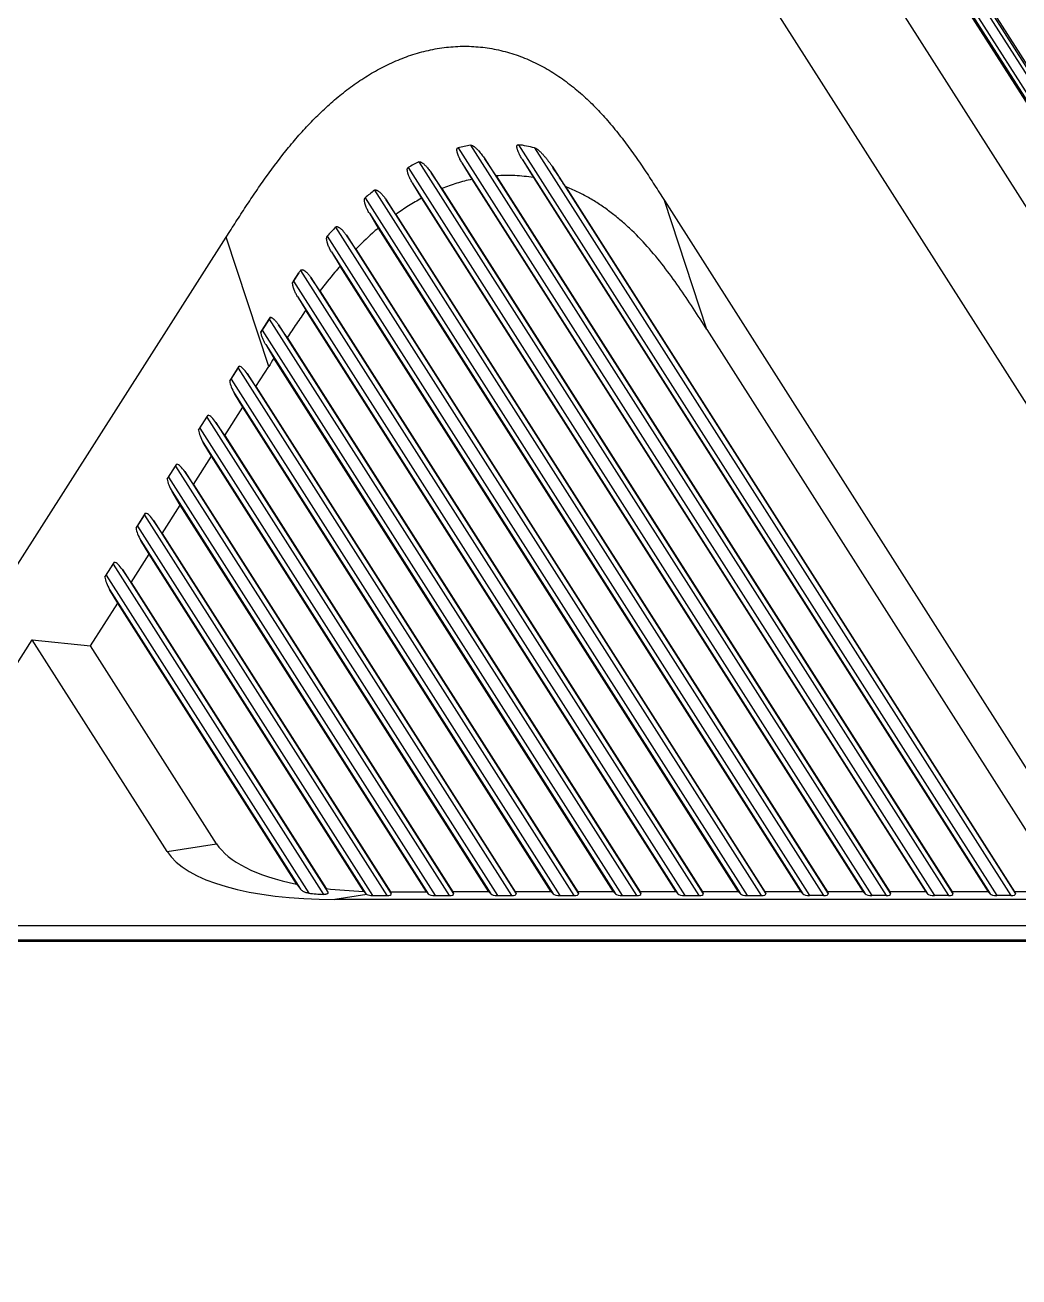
# Model space of a CAD drawing. Header units: millimetres. Extents: x 562 to 17351, y 2396 to 6995.
# Drawn here: x 2833 to 2936.8, y 3626.3 to 3757 of the extents above; entities that cross this region are included whole.
import ezdxf

# ---------------------------------------------------------------- set-up
doc = ezdxf.new("R2010")
doc.units = ezdxf.units.MM

msp = doc.modelspace()

# ---------------------------------------------------------------- linework, layer by layer
at = {"color": 7, "linetype": 'Continuous'}
for p, q in [((2872.176, 3840.62), (3064.125, 3539.32)), ((3065.82, 3551.698), (2881.756, 3840.62)), ((3047.948, 3544.24), (2859.807, 3839.562)), ((2879.228, 3840.493), (3065.785, 3547.658)), ((3064.804, 3552.944), (2882.371, 3839.307)), ((3064.132, 3550.6), (2880.478, 3838.879)), ((3064.468, 3550.814), (2880.814, 3839.093)), ((3064.468, 3552.73), (2882.035, 3839.093)), ((2878.197, 3744.215), (2927.959, 3666.104)), ((2879.501, 3744.475), (2929.43, 3666.104)), ((2884.517, 3744.532), (2934.481, 3666.104)), ((2886.195, 3744.205), (2935.951, 3666.104)), ((2874.092, 3742.73), (2922.908, 3666.104)), ((2878.603, 3742.651), (2927.253, 3666.286)), ((2878.603, 3742.651), (2879.65, 3740.919)), ((2880.99, 3743.065), (2929.904, 3666.286)), ((2882.183, 3741.282), (2880.99, 3743.065)), ((2884.896, 3743.01), (2933.774, 3666.286)), ((2884.896, 3743.01), (2886.062, 3741.091)), ((2872.989, 3742.154), (2921.438, 3666.104)), ((2875.422, 3741.57), (2923.383, 3666.286)), ((2876.515, 3739.942), (2875.422, 3741.57)), ((2882.183, 3741.282), (2929.822, 3666.504)), ((2888.01, 3742.283), (2936.425, 3666.286)), ((2873.41, 3740.566), (2920.731, 3666.286)), ((2873.41, 3740.566), (2874.39, 3738.939)), ((2876.515, 3739.942), (2923.3, 3666.504)), ((2879.65, 3740.919), (2927.058, 3666.504)), ((2886.062, 3741.091), (2933.579, 3666.504)), ((2889.422, 3740.156), (2936.343, 3666.504)), ((2868.493, 3738.975), (2914.917, 3666.104)), ((2869.455, 3739.773), (2916.387, 3666.104)), ((2870.676, 3738.782), (2916.861, 3666.286)), ((2871.704, 3737.258), (2870.676, 3738.782)), ((2874.39, 3738.939), (2920.536, 3666.504)), ((2899.752, 3738.707), (3025.456, 3541.392)), ((2904.199, 3725.214), (2899.752, 3738.707)), ((2868.925, 3737.37), (2914.21, 3666.286)), ((2868.925, 3737.37), (2869.857, 3735.818)), ((2871.704, 3737.258), (2916.779, 3666.504)), ((2832.201, 3700.704), (2853.966, 3734.868)), ((2858.412, 3721.375), (2853.966, 3734.868)), ((2864.529, 3734.961), (2908.396, 3666.104)), ((2865.383, 3735.928), (2909.866, 3666.104)), ((2866.522, 3735.067), (2910.34, 3666.286)), ((2867.5, 3733.62), (2866.522, 3735.067)), ((2869.857, 3735.818), (2914.015, 3666.504)), ((2867.5, 3733.62), (2910.258, 3666.504)), ((2864.969, 3733.343), (2907.689, 3666.286)), ((2864.969, 3733.343), (2865.865, 3731.848)), ((2861.554, 3731.151), (2860.911, 3730.145)), ((2860.994, 3730.272), (2861.554, 3731.151)), ((2861.74, 3731.409), (2903.344, 3666.104)), ((2907.494, 3666.504), (2865.865, 3731.848)), ((2860.994, 3730.272), (2901.874, 3666.104)), ((2862.818, 3730.644), (2903.819, 3666.286)), ((2863.759, 3729.256), (2862.818, 3730.644)), ((2861.411, 3728.692), (2901.167, 3666.286)), ((2861.411, 3728.692), (2862.281, 3727.237)), ((2863.759, 3729.256), (2903.737, 3666.504)), ((2900.972, 3666.504), (2862.281, 3727.237)), ((2858.596, 3726.516), (2857.6, 3724.952)), ((2857.734, 3725.154), (2858.469, 3726.308)), ((2858.469, 3726.308), (2896.823, 3666.104)), ((2859.427, 3725.732), (2897.297, 3666.286)), ((2860.345, 3724.379), (2859.427, 3725.732)), ((2857.734, 3725.154), (2895.353, 3666.104)), ((2860.345, 3724.379), (2897.215, 3666.504)), ((2904.199, 3725.214), (2941.601, 3666.504)), ((2858.096, 3723.659), (2894.646, 3666.286)), ((2858.096, 3723.659), (2858.954, 3722.224)), ((2894.451, 3666.504), (2858.954, 3722.224)), ((2854.339, 3719.834), (2855.337, 3721.4)), ((2854.473, 3720.036), (2855.208, 3721.19)), ((2855.208, 3721.19), (2890.302, 3666.104)), ((2857.075, 3719.275), (2856.161, 3720.622)), ((2856.161, 3720.622), (2890.776, 3666.286)), ((2857.075, 3719.275), (2858.412, 3721.375)), ((2854.473, 3720.036), (2888.832, 3666.104)), ((2857.075, 3719.275), (2890.694, 3666.504)), ((2854.835, 3718.541), (2888.125, 3666.286)), ((2855.693, 3717.106), (2854.835, 3718.541)), ((2853.814, 3714.157), (2855.693, 3717.106)), ((2887.93, 3666.504), (2855.693, 3717.106)), ((2851.078, 3714.716), (2852.076, 3716.282)), ((2851.212, 3714.918), (2851.948, 3716.072)), ((2851.948, 3716.072), (2883.781, 3666.104)), ((2853.814, 3714.157), (2852.9, 3715.504)), ((2852.9, 3715.504), (2884.255, 3666.286)), ((2851.212, 3714.918), (2882.31, 3666.104)), ((2853.814, 3714.157), (2884.173, 3666.504)), ((2851.574, 3713.423), (2881.604, 3666.286)), ((2852.432, 3711.988), (2851.574, 3713.423)), ((2847.818, 3709.598), (2848.816, 3711.164)), ((2850.554, 3709.039), (2852.432, 3711.988)), ((2881.409, 3666.504), (2852.432, 3711.988)), ((2847.952, 3709.8), (2848.687, 3710.954)), ((2848.687, 3710.954), (2877.259, 3666.104)), ((2850.554, 3709.039), (2849.639, 3710.386)), ((2849.639, 3710.386), (2877.734, 3666.286)), ((2847.952, 3709.8), (2875.789, 3666.104)), ((2850.554, 3709.039), (2877.651, 3666.504)), ((2848.314, 3708.305), (2875.082, 3666.286)), ((2849.172, 3706.87), (2848.314, 3708.305)), ((2844.557, 3704.48), (2845.555, 3706.046)), ((2847.293, 3703.921), (2849.172, 3706.87)), ((2874.887, 3666.504), (2849.172, 3706.87)), ((2844.691, 3704.682), (2845.426, 3705.835)), ((2844.691, 3704.682), (2869.268, 3666.104)), ((2845.426, 3705.835), (2870.738, 3666.104)), ((2847.293, 3703.921), (2846.379, 3705.268)), ((2846.379, 3705.268), (2871.212, 3666.286)), ((2847.293, 3703.921), (2871.13, 3666.504)), ((2845.053, 3703.187), (2868.559, 3666.289)), ((2845.911, 3701.751), (2845.053, 3703.187)), ((2841.296, 3699.361), (2842.294, 3700.928)), ((2841.431, 3699.563), (2842.166, 3700.717)), ((2842.166, 3700.717), (2864.14, 3666.224)), ((2844.032, 3698.803), (2845.911, 3701.751)), ((2868.342, 3666.542), (2845.911, 3701.751)), ((2841.431, 3699.563), (2862.589, 3666.351)), ((2844.032, 3698.803), (2843.118, 3700.149)), ((2843.118, 3700.149), (2864.58, 3666.461)), ((2841.792, 3698.068), (2861.724, 3666.782)), ((2842.65, 3696.633), (2841.792, 3698.068)), ((2844.032, 3698.803), (2864.399, 3666.834)), ((2839.807, 3692.171), (2842.65, 3696.633)), ((2861.331, 3667.311), (2842.65, 3696.633)), ((2814.678, 3662.963), (2833.701, 3692.822)), ((2833.701, 3692.822), (2839.807, 3692.171)), ((2847.785, 3670.715), (2833.701, 3692.822)), ((2852.966, 3671.515), (2839.807, 3692.171)), ((2847.785, 3670.715), (2852.966, 3671.515)), ((2868.658, 3666.219), (2865.322, 3665.704)), ((2944.185, 3665.704), (2865.322, 3665.704)), ((2869.268, 3666.104), (2870.738, 3666.104)), ((2871.13, 3666.504), (2874.887, 3666.504)), ((2871.212, 3666.286), (2871.13, 3666.504)), ((2874.887, 3666.504), (2875.082, 3666.286)), ((2875.789, 3666.104), (2877.259, 3666.104)), ((2881.409, 3666.504), (2877.651, 3666.504)), ((2877.651, 3666.504), (2877.734, 3666.286)), ((2881.409, 3666.504), (2881.604, 3666.286)), ((2882.31, 3666.104), (2883.781, 3666.104)), ((2887.93, 3666.504), (2884.173, 3666.504)), ((2884.173, 3666.504), (2884.255, 3666.286)), ((2887.93, 3666.504), (2888.125, 3666.286)), ((2888.832, 3666.104), (2890.302, 3666.104)), ((2894.451, 3666.504), (2890.694, 3666.504)), ((2890.694, 3666.504), (2890.776, 3666.286)), ((2894.451, 3666.504), (2894.646, 3666.286)), ((2895.353, 3666.104), (2896.823, 3666.104)), ((2900.972, 3666.504), (2897.215, 3666.504)), ((2897.215, 3666.504), (2897.297, 3666.286)), ((2900.972, 3666.504), (2901.167, 3666.286)), ((2901.874, 3666.104), (2903.344, 3666.104)), ((2907.494, 3666.504), (2903.737, 3666.504)), ((2903.737, 3666.504), (2903.819, 3666.286)), ((2907.494, 3666.504), (2907.689, 3666.286)), ((2908.396, 3666.104), (2909.866, 3666.104)), ((2914.015, 3666.504), (2910.258, 3666.504)), ((2910.258, 3666.504), (2910.34, 3666.286)), ((2914.015, 3666.504), (2914.21, 3666.286)), ((2916.387, 3666.104), (2914.917, 3666.104)), ((2920.536, 3666.504), (2916.779, 3666.504)), ((2916.779, 3666.504), (2916.861, 3666.286)), ((2920.536, 3666.504), (2920.731, 3666.286)), ((2922.908, 3666.104), (2921.438, 3666.104)), ((2927.058, 3666.504), (2923.3, 3666.504)), ((2923.3, 3666.504), (2923.383, 3666.286)), ((2927.058, 3666.504), (2927.253, 3666.286)), ((2929.43, 3666.104), (2927.959, 3666.104)), ((2933.579, 3666.504), (2929.822, 3666.504)), ((2929.822, 3666.504), (2929.904, 3666.286)), ((2933.579, 3666.504), (2933.774, 3666.286)), ((2935.951, 3666.104), (2934.481, 3666.104)), ((2941.601, 3666.504), (2936.343, 3666.504)), ((2936.343, 3666.504), (2936.425, 3666.286)), ((2814.678, 3662.963), (2945.932, 3662.963)), ((2817.779, 3661.485), (2945.587, 3661.485)), ((2820.173, 3661.351), (2944.883, 3661.351))]:
    msp.add_line(p, q, dxfattribs=at)
for centre, radius, start, end in [((2882.344, 3726.849), 17.854, 99.15978, 103.42881), ((2882.196, 3728.144), 16.551, 76.01872, 81.94077), ((2884.031, 3722.345), 22.679, 115.99308, 119.13764), ((2888.487, 3715.833), 30.583, 128.48577, 130.82713), ((2897.933, 3706.32), 44.002, 137.71021, 139.39028), ((2918.981, 3689.885), 70.717, 144.04162, 144.29953)]:
    msp.add_arc(centre, radius, start, end, dxfattribs=at)
for centre, major_axis, ratio, start_param, end_param in [((2860.968, 3730.313), (0.295, 0.466), 0.0791827, -1.8886337, -1.6079871), ((2858.443, 3726.349), (0.295, 0.466), 0.0791827, -1.6079871, -1.1556471), ((2857.708, 3725.195), (0.295, 0.466), 0.0791827, -2.0669782, -1.6079871), ((2855.182, 3721.231), (0.295, 0.466), 0.0791827, -1.6079871, -1.148945), ((2855.936, 3720.047), (-0.753, 1.34), 0.3210859, -1.3133266, -0.2888388), ((2854.447, 3720.077), (0.295, 0.466), 0.0791827, -2.0670292, -1.6079871), ((2855.201, 3718.893), (-0.753, 1.34), 0.3210859, 0.6292453, 1.6537331), ((2851.922, 3716.112), (0.295, 0.466), 0.0791827, -1.6079871, -1.148945), ((2852.676, 3714.929), (-0.753, 1.34), 0.3210859, -1.3133266, -0.2888388), ((2851.187, 3714.959), (0.295, 0.466), 0.0791827, -2.0670292, -1.6079871), ((2851.941, 3713.775), (-0.753, 1.34), 0.3210859, 0.6292453, 1.6537331), ((2848.661, 3710.994), (0.295, 0.466), 0.0791827, -1.6079871, -1.148945), ((2849.415, 3709.811), (-0.753, 1.34), 0.3210859, -1.3133266, -0.2888388), ((2847.926, 3709.84), (0.295, 0.466), 0.0791827, -2.0670292, -1.6079871), ((2848.68, 3708.657), (-0.753, 1.34), 0.3210859, 0.6292453, 1.6537331), ((2845.4, 3705.876), (0.295, 0.466), 0.0791827, -1.6079871, -1.148945), ((2846.154, 3704.693), (-0.753, 1.34), 0.3210859, -1.3133266, -0.2888388), ((2844.665, 3704.722), (0.295, 0.466), 0.0791827, -2.0670292, -1.6079871), ((2845.419, 3703.539), (-0.753, 1.34), 0.3210859, 0.6292453, 1.6537331), ((2842.14, 3700.758), (0.295, 0.466), 0.0791827, -1.6079871, -1.148945), ((2842.894, 3699.574), (-0.753, 1.34), 0.3210859, -1.3133266, -0.2888388), ((2841.405, 3699.604), (0.295, 0.466), 0.0791827, -2.0670292, -1.6079871), ((2842.159, 3698.42), (-0.753, 1.34), 0.3210859, 0.6292453, 1.6537331), ((2874.944, 3676.474), (27.729, 4.281), 0.3564077, -2.9862296, -1.9795804), ((2880.125, 3677.274), (27.729, 4.281), 0.3564077, -2.9862296, -2.3691318), ((2858.04, 3673.864), (-5.747, 9.225), 0.08354, -3.9756283, -3.8907316), ((2880.125, 3677.274), (27.729, 4.281), 0.3564077, -2.2277731, -2.0639725), ((2858.981, 3674.01), (-6.071, 9.173), 0.08773, -2.5928939, -2.5249821), ((2877.535, 3676.874), (27.729, 4.281), 0.3564077, -2.19401, -2.1290569), ((2863.768, 3674.749), (-5.747, 9.225), 0.08354, -3.6704689, -3.6067114), ((2869.14, 3666.304), (0.606, -0.047), 0.3207437, -2.4665605, -1.3343089), ((2870.611, 3666.304), (0.606, -0.047), 0.3207437, -1.3343089, 0.1492209), ((2875.662, 3666.304), (0.606, -0.047), 0.3207437, -2.8178388, -1.3343089), ((2877.132, 3666.304), (0.606, -0.047), 0.3207437, -1.3343089, 0.1492209), ((2882.183, 3666.304), (0.606, -0.047), 0.3207437, -2.8178388, -1.3343089), ((2883.653, 3666.304), (0.606, -0.047), 0.3207437, -1.3343089, 0.1492209), ((2888.704, 3666.304), (0.606, -0.047), 0.3207437, -2.8178388, -1.3343089), ((2890.174, 3666.304), (0.606, -0.047), 0.3207437, -1.3343089, 0.1492209), ((2895.226, 3666.304), (0.606, -0.047), 0.3207437, -2.8178388, -1.3343089), ((2896.696, 3666.304), (0.606, -0.047), 0.3207437, -1.3343089, 0.1492209), ((2901.747, 3666.304), (0.606, -0.047), 0.3207437, -2.8178388, -1.3343089), ((2903.217, 3666.304), (0.606, -0.047), 0.3207437, -1.3343089, 0.1492209), ((2908.268, 3666.304), (0.606, -0.047), 0.3207437, -2.8178388, -1.3343089), ((2909.738, 3666.304), (0.606, -0.047), 0.3207437, -1.3343089, 0.1492209), ((2914.789, 3666.304), (0.606, -0.047), 0.3207437, -2.8178388, -1.3343089), ((2916.26, 3666.304), (0.606, -0.047), 0.3207437, -1.3343089, 0.1492209), ((2921.311, 3666.304), (0.606, -0.047), 0.3207437, -2.8178388, -1.3343089), ((2922.781, 3666.304), (0.606, -0.047), 0.3207437, -1.3343089, 0.1492209), ((2927.832, 3666.304), (0.606, -0.047), 0.3207437, -2.8178388, -1.3343089), ((2929.302, 3666.304), (0.606, -0.047), 0.3207437, -1.3343089, 0.1492209), ((2934.353, 3666.304), (0.606, -0.047), 0.3207437, -2.8178388, -1.3343089), ((2935.823, 3666.304), (0.606, -0.047), 0.3207437, -1.3343089, 0.1492209)]:
    msp.add_ellipse(centre, major_axis=major_axis, ratio=ratio, start_param=start_param, end_param=end_param, dxfattribs=at)
for points, knots in [([(2853.966, 3734.868), (2854.307, 3735.404), (2854.99, 3736.475), (2856.026, 3738.075), (2857.084, 3739.66), (2858.538, 3741.744), (2860.074, 3743.771), (2861.722, 3745.706), (2863.02, 3747.102), (2864.387, 3748.432), (2865.826, 3749.682), (2867.342, 3750.839), (2868.936, 3751.887), (2870.607, 3752.807), (2872.061, 3753.451), (2873.257, 3753.883), (2874.168, 3754.163), (2875.092, 3754.397), (2876.028, 3754.581), (2876.972, 3754.715), (2877.922, 3754.796), (2878.875, 3754.823), (2879.828, 3754.796), (2880.778, 3754.713), (2881.722, 3754.576), (2882.656, 3754.384), (2883.577, 3754.139), (2884.483, 3753.843), (2885.372, 3753.497), (2886.241, 3753.105), (2887.088, 3752.668), (2887.913, 3752.191), (2888.982, 3751.503), (2890.258, 3750.554), (2891.693, 3749.297), (2892.813, 3748.17), (2893.667, 3747.229), (2894.495, 3746.265), (2895.485, 3745.022), (2896.61, 3743.483), (2897.686, 3741.91), (2898.728, 3740.314), (2899.411, 3739.243), (2899.752, 3738.707)], [0, 0, 0, 0, 0.0312489, 0.0624981, 0.0937478, 0.124998, 0.1874918, 0.2187427, 0.2499935, 0.281244, 0.3124939, 0.3437428, 0.3749907, 0.4062373, 0.4374825, 0.453109, 0.4687355, 0.4843618, 0.4999881, 0.5156145, 0.5312407, 0.5468669, 0.5624931, 0.5781193, 0.5937455, 0.6093717, 0.6249979, 0.6406242, 0.6562505, 0.671877, 0.6875033, 0.7031299, 0.7187564, 0.7500026, 0.7812505, 0.8124999, 0.8281262, 0.8437528, 0.8750028, 0.9062525, 0.937502, 0.9687512, 1, 1, 1, 1]), ([(2878.603, 3742.651), (2878.566, 3742.712), (2878.493, 3742.837), (2878.408, 3742.995), (2878.344, 3743.124), (2878.298, 3743.222), (2878.254, 3743.32), (2878.213, 3743.42), (2878.175, 3743.521), (2878.14, 3743.623), (2878.111, 3743.727), (2878.091, 3743.815), (2878.08, 3743.886), (2878.075, 3743.939), (2878.073, 3743.993), (2878.076, 3744.048), (2878.085, 3744.092), (2878.097, 3744.126), (2878.109, 3744.151), (2878.126, 3744.173), (2878.146, 3744.192), (2878.17, 3744.207), (2878.188, 3744.213), (2878.197, 3744.215)], [0, 0, 0, 0, 0.1248799, 0.2496718, 0.3120388, 0.374385, 0.4367109, 0.4990171, 0.5613044, 0.6235749, 0.6858326, 0.7480869, 0.7792274, 0.8103821, 0.8415642, 0.8727988, 0.9041335, 0.9198878, 0.9357209, 0.9516545, 0.9676875, 0.9838205, 1, 1, 1, 1]), ([(2879.501, 3744.475), (2879.524, 3744.479), (2879.558, 3744.478), (2879.601, 3744.469), (2879.644, 3744.456), (2879.695, 3744.435), (2879.754, 3744.404), (2879.811, 3744.37), (2879.884, 3744.32), (2879.971, 3744.253), (2880.071, 3744.168), (2880.167, 3744.078), (2880.26, 3743.985), (2880.379, 3743.858), (2880.523, 3743.694), (2880.687, 3743.49), (2880.843, 3743.281), (2880.942, 3743.138), (2880.99, 3743.065)], [0, 0, 0, 0, 0.0318931, 0.0478268, 0.063722, 0.0953949, 0.1269682, 0.1584653, 0.1899032, 0.2526373, 0.3152442, 0.3777557, 0.4401918, 0.5025657, 0.6271526, 0.7515735, 0.8758517, 1, 1, 1, 1]), ([(2884.896, 3743.01), (2884.858, 3743.073), (2884.783, 3743.199), (2884.694, 3743.36), (2884.627, 3743.491), (2884.579, 3743.589), (2884.533, 3743.689), (2884.489, 3743.79), (2884.448, 3743.892), (2884.412, 3743.995), (2884.385, 3744.082), (2884.368, 3744.152), (2884.356, 3744.206), (2884.348, 3744.26), (2884.343, 3744.314), (2884.343, 3744.368), (2884.348, 3744.413), (2884.359, 3744.448), (2884.37, 3744.473), (2884.386, 3744.495), (2884.407, 3744.514), (2884.432, 3744.527), (2884.46, 3744.533), (2884.488, 3744.535), (2884.507, 3744.533), (2884.517, 3744.532)], [0, 0, 0, 0, 0.1255326, 0.2508892, 0.3134976, 0.376053, 0.4385502, 0.5009823, 0.5633401, 0.6256106, 0.687775, 0.718814, 0.7498171, 0.7807799, 0.8116983, 0.8425716, 0.8734129, 0.8888687, 0.9043679, 0.9199609, 0.9357011, 0.9516186, 0.9676813, 0.9838327, 1, 1, 1, 1]), ([(2886.195, 3744.205), (2886.209, 3744.202), (2886.236, 3744.193), (2886.288, 3744.172), (2886.35, 3744.139), (2886.422, 3744.094), (2886.491, 3744.045), (2886.557, 3743.994), (2886.644, 3743.922), (2886.748, 3743.829), (2886.868, 3743.713), (2886.985, 3743.593), (2887.098, 3743.47), (2887.245, 3743.303), (2887.423, 3743.089), (2887.627, 3742.827), (2887.823, 3742.558), (2887.949, 3742.375), (2888.01, 3742.283)], [0, 0, 0, 0, 0.0158625, 0.0317114, 0.0633445, 0.0949144, 0.1264287, 0.1578966, 0.1893252, 0.2520822, 0.3147376, 0.3773104, 0.4398133, 0.502255, 0.626972, 0.751497, 0.8758403, 1, 1, 1, 1]), ([(2874.092, 3742.73), (2874.101, 3742.734), (2874.12, 3742.741), (2874.149, 3742.746), (2874.178, 3742.746), (2874.217, 3742.742), (2874.264, 3742.731), (2874.319, 3742.71), (2874.37, 3742.684), (2874.42, 3742.655), (2874.469, 3742.624), (2874.531, 3742.58), (2874.607, 3742.521), (2874.693, 3742.446), (2874.776, 3742.367), (2874.856, 3742.285), (2874.934, 3742.201), (2875.034, 3742.087), (2875.155, 3741.94), (2875.292, 3741.758), (2875.379, 3741.633), (2875.422, 3741.57)], [0, 0, 0, 0, 0.0161194, 0.0322017, 0.0482189, 0.0641742, 0.0958953, 0.1274715, 0.1589446, 0.1903436, 0.2216876, 0.2529894, 0.315492, 0.3779071, 0.4402585, 0.5025615, 0.5648262, 0.6270597, 0.7514445, 0.8757525, 1, 1, 1, 1]), ([(2873.41, 3740.566), (2873.373, 3740.628), (2873.301, 3740.752), (2873.201, 3740.942), (2873.124, 3741.104), (2873.067, 3741.235), (2873.027, 3741.335), (2872.99, 3741.436), (2872.957, 3741.539), (2872.929, 3741.643), (2872.91, 3741.731), (2872.899, 3741.802), (2872.894, 3741.856), (2872.891, 3741.91), (2872.893, 3741.964), (2872.901, 3742.019), (2872.914, 3742.063), (2872.93, 3742.096), (2872.946, 3742.119), (2872.965, 3742.139), (2872.981, 3742.15), (2872.989, 3742.154)], [0, 0, 0, 0, 0.1243988, 0.2487961, 0.3732098, 0.4354354, 0.497677, 0.559941, 0.6222372, 0.6845803, 0.7469951, 0.7782491, 0.8095439, 0.840895, 0.8723271, 0.9038791, 0.9356126, 0.9516018, 0.9676705, 0.9838155, 1, 1, 1, 1]), ([(2886.062, 3741.091), (2885.742, 3741.145), (2885.099, 3741.234), (2884.128, 3741.31), (2883.155, 3741.329), (2882.506, 3741.304), (2882.183, 3741.282)], [0, 0, 0, 0, 0.2499997, 0.4999993, 0.7499994, 1, 1, 1, 1]), ([(2889.422, 3740.156), (2889.304, 3740.333), (2888.834, 3741.042), (2888.363, 3741.752), (2888.01, 3742.283)], [0, 0, 0, 0, 0.2501115, 1, 1, 1, 1]), ([(2879.65, 3740.919), (2879.115, 3740.803), (2878.054, 3740.52), (2877.023, 3740.148), (2876.515, 3739.942)], [0, 0, 0, 0, 0.499991, 1, 1, 1, 1]), ([(2904.199, 3725.214), (2903.72, 3725.965), (2902.762, 3727.468), (2901.276, 3729.691), (2899.699, 3731.852), (2897.996, 3733.915), (2896.445, 3735.518), (2895.114, 3736.705), (2894.069, 3737.54), (2892.977, 3738.312), (2891.838, 3739.014), (2890.654, 3739.636), (2889.836, 3739.993), (2889.422, 3740.156)], [0, 0, 0, 0, 0.1250022, 0.2500048, 0.3750051, 0.4999996, 0.6249822, 0.6874875, 0.749992, 0.8124956, 0.8749981, 0.9374995, 1, 1, 1, 1]), ([(2868.925, 3737.37), (2868.888, 3737.431), (2868.817, 3737.556), (2868.717, 3737.746), (2868.641, 3737.908), (2868.586, 3738.041), (2868.547, 3738.141), (2868.511, 3738.243), (2868.479, 3738.346), (2868.451, 3738.45), (2868.433, 3738.539), (2868.422, 3738.61), (2868.417, 3738.664), (2868.414, 3738.719), (2868.415, 3738.773), (2868.421, 3738.828), (2868.431, 3738.873), (2868.444, 3738.908), (2868.457, 3738.932), (2868.473, 3738.955), (2868.486, 3738.969), (2868.493, 3738.975)], [0, 0, 0, 0, 0.1239966, 0.2480793, 0.3722761, 0.4344348, 0.4966403, 0.5589029, 0.6212368, 0.6836626, 0.7462129, 0.7775562, 0.808956, 0.8404277, 0.8719932, 0.9036842, 0.9355447, 0.9515708, 0.9676613, 0.9838153, 1, 1, 1, 1]), ([(2869.455, 3739.773), (2869.462, 3739.778), (2869.477, 3739.788), (2869.502, 3739.799), (2869.528, 3739.805), (2869.564, 3739.808), (2869.608, 3739.804), (2869.659, 3739.79), (2869.708, 3739.772), (2869.755, 3739.749), (2869.8, 3739.723), (2869.858, 3739.686), (2869.928, 3739.635), (2870.008, 3739.569), (2870.085, 3739.5), (2870.159, 3739.427), (2870.231, 3739.352), (2870.323, 3739.25), (2870.433, 3739.117), (2870.559, 3738.953), (2870.638, 3738.84), (2870.676, 3738.782)], [0, 0, 0, 0, 0.0162289, 0.0324193, 0.0485302, 0.0645569, 0.0963362, 0.1279067, 0.1593392, 0.1906803, 0.2219595, 0.2531952, 0.3155698, 0.3778752, 0.4401385, 0.5023752, 0.5645948, 0.6268038, 0.751198, 0.875592, 1, 1, 1, 1]), ([(2874.39, 3738.939), (2873.925, 3738.689), (2873.011, 3738.155), (2872.134, 3737.565), (2871.704, 3737.258)], [0, 0, 0, 0, 0.4999935, 1, 1, 1, 1]), ([(2865.383, 3735.928), (2865.389, 3735.934), (2865.401, 3735.946), (2865.422, 3735.96), (2865.444, 3735.97), (2865.476, 3735.98), (2865.517, 3735.983), (2865.566, 3735.976), (2865.612, 3735.963), (2865.657, 3735.946), (2865.7, 3735.924), (2865.756, 3735.893), (2865.822, 3735.848), (2865.898, 3735.79), (2865.97, 3735.727), (2866.04, 3735.661), (2866.107, 3735.593), (2866.171, 3735.522), (2866.234, 3735.45), (2866.315, 3735.351), (2866.413, 3735.224), (2866.486, 3735.12), (2866.522, 3735.067)], [0, 0, 0, 0, 0.0163323, 0.0326309, 0.0488434, 0.0649562, 0.096818, 0.1283884, 0.1597716, 0.1910401, 0.2222381, 0.2533917, 0.3156105, 0.3777868, 0.4399498, 0.5021141, 0.5642876, 0.6264752, 0.6886799, 0.7509036, 0.8754058, 1, 1, 1, 1]), ([(2864.969, 3733.343), (2864.932, 3733.404), (2864.861, 3733.529), (2864.763, 3733.72), (2864.673, 3733.915), (2864.606, 3734.082), (2864.559, 3734.218), (2864.528, 3734.322), (2864.501, 3734.427), (2864.479, 3734.534), (2864.468, 3734.624), (2864.463, 3734.697), (2864.464, 3734.752), (2864.468, 3734.807), (2864.477, 3734.852), (2864.488, 3734.888), (2864.502, 3734.923), (2864.517, 3734.947), (2864.529, 3734.961)], [0, 0, 0, 0, 0.1236635, 0.2474996, 0.3715416, 0.4958399, 0.5581184, 0.6205, 0.6830085, 0.7456798, 0.8085703, 0.8401364, 0.871803, 0.9035957, 0.9355482, 0.9516042, 0.9677151, 1, 1, 1, 1]), ([(2869.857, 3735.818), (2869.652, 3735.644), (2868.841, 3734.94), (2868.064, 3734.196), (2867.5, 3733.62)], [0, 0, 0, 0, 0.2500314, 1, 1, 1, 1]), ([(2861.74, 3731.409), (2861.75, 3731.422), (2861.766, 3731.44), (2861.792, 3731.458), (2861.814, 3731.468), (2861.836, 3731.475), (2861.866, 3731.48), (2861.897, 3731.48), (2861.927, 3731.476), (2861.957, 3731.469), (2861.993, 3731.458), (2862.035, 3731.441), (2862.089, 3731.414), (2862.153, 3731.374), (2862.225, 3731.321), (2862.294, 3731.263), (2862.36, 3731.202), (2862.424, 3731.138), (2862.506, 3731.05), (2862.604, 3730.936), (2862.715, 3730.793), (2862.784, 3730.694), (2862.818, 3730.644)], [0, 0, 0, 0, 0.0327496, 0.0490708, 0.0652811, 0.0813748, 0.0973453, 0.1289516, 0.1446644, 0.1603225, 0.1915212, 0.2226344, 0.2537, 0.3157475, 0.3777827, 0.4398358, 0.5019201, 0.5640415, 0.6262024, 0.7506351, 0.8752346, 1, 1, 1, 1]), ([(2865.865, 3731.848), (2865.682, 3731.638), (2864.959, 3730.791), (2864.265, 3729.92), (2863.759, 3729.256)], [0, 0, 0, 0, 0.2500148, 1, 1, 1, 1]), ([(2861.411, 3728.692), (2861.378, 3728.747), (2861.314, 3728.858), (2861.225, 3729.03), (2861.143, 3729.205), (2861.069, 3729.384), (2861.004, 3729.567), (2860.959, 3729.723), (2860.932, 3729.851), (2860.916, 3729.948), (2860.908, 3730.046), (2860.908, 3730.112), (2860.911, 3730.145)], [0, 0, 0, 0, 0.1237996, 0.2478188, 0.3720836, 0.4966331, 0.6215289, 0.7468732, 0.809784, 0.8728966, 0.9362706, 1, 1, 1, 1]), ([(2862.281, 3727.237), (2861.949, 3726.767), (2861.296, 3725.819), (2860.66, 3724.86), (2860.345, 3724.379)], [0, 0, 0, 0, 0.4999989, 1, 1, 1, 1]), ([(2858.596, 3726.516), (2858.619, 3726.51), (2858.665, 3726.494), (2858.73, 3726.462), (2858.792, 3726.424), (2858.851, 3726.382), (2858.907, 3726.336), (2858.979, 3726.273), (2859.066, 3726.188), (2859.163, 3726.08), (2859.286, 3725.93), (2859.372, 3725.812), (2859.427, 3725.732)], [0, 0, 0, 0, 0.0624688, 0.1247758, 0.187046, 0.2493254, 0.3116371, 0.3739907, 0.4988207, 0.6238468, 0.7490631, 1, 1, 1, 1]), ([(2858.096, 3723.659), (2858.036, 3723.758), (2857.953, 3723.91), (2857.853, 3724.119), (2857.784, 3724.278), (2857.722, 3724.441), (2857.668, 3724.608), (2857.632, 3724.749), (2857.61, 3724.865), (2857.603, 3724.923), (2857.6, 3724.952)], [0, 0, 0, 0, 0.2480661, 0.3724765, 0.4971596, 0.6221579, 0.7475379, 0.8734074, 0.9365973, 1, 1, 1, 1]), ([(2862.589, 3666.351), (2862.543, 3666.355), (2862.453, 3666.369), (2862.321, 3666.403), (2862.197, 3666.447), (2862.081, 3666.499), (2861.974, 3666.559), (2861.878, 3666.626), (2861.794, 3666.7), (2861.745, 3666.754), (2861.724, 3666.782)], [0, 0, 0, 0, 0.1399295, 0.2771153, 0.4102353, 0.5386626, 0.6620882, 0.7802899, 0.8930389, 1, 1, 1, 1]), ([(2864.58, 3666.461), (2864.584, 3666.453), (2864.591, 3666.436), (2864.596, 3666.409), (2864.597, 3666.383), (2864.591, 3666.357), (2864.579, 3666.333), (2864.56, 3666.31), (2864.535, 3666.29), (2864.504, 3666.272), (2864.468, 3666.256), (2864.428, 3666.244), (2864.384, 3666.234), (2864.321, 3666.225), (2864.24, 3666.22), (2864.174, 3666.222), (2864.14, 3666.224)], [0, 0, 0, 0, 0.0466081, 0.0908658, 0.1335998, 0.1762379, 0.2206681, 0.2688357, 0.3222291, 0.3815791, 0.4468455, 0.517392, 0.592287, 0.6705199, 0.8333156, 1, 1, 1, 1]), ([(2868.658, 3666.219), (2868.638, 3666.229), (2868.611, 3666.244), (2868.579, 3666.269), (2868.565, 3666.282), (2868.559, 3666.289)], [0, 0, 0, 0, 0.5383092, 0.7789371, 1, 1, 1, 1])]:
    msp.add_open_spline(points, degree=3, knots=knots, dxfattribs=at)
msp.add_open_spline([(2858.954, 3722.224), (2858.773, 3721.941), (2858.593, 3721.658), (2858.412, 3721.375)], degree=3, dxfattribs=at)

doc.saveas('drawing.dxf')
